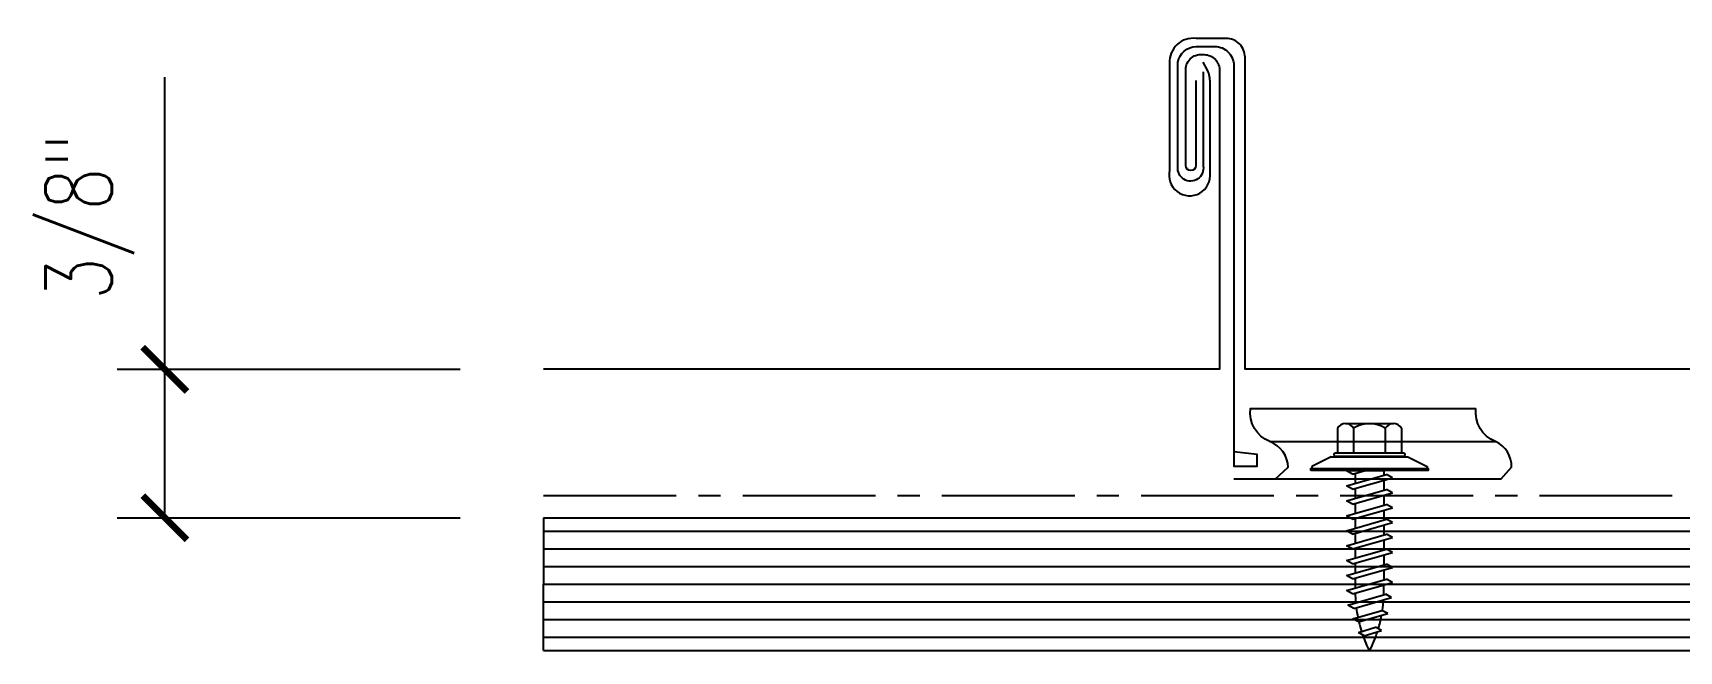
# Model space of a CAD drawing. Header units: inches. Extents: x 1.9 to 45, y 14.8 to 30.2.
# Drawn here: x 1.85 to 11.15, y 19.92 to 23.41 of the extents above; entities that cross this region are included whole.
import ezdxf

# ---------------------------------------------------------------- set-up
doc = ezdxf.new("R2010")
doc.units = ezdxf.units.IN
doc.header["$MEASUREMENT"] = 0
doc.linetypes.add('CENTER2', pattern=[1.125, 0.75, -0.125, 0.125, -0.125])
for name, color, linetype in [('BARRIER', 253, 'CENTER2'), ('clip', 5, 'Continuous'), ('FASTENER', 9, 'Continuous'), ('PANEL', 11, 'Continuous'), ('WOOD', 3, 'Continuous')]:
    doc.layers.add(name, color=color, linetype=linetype)
doc.styles.add('TEXT1', font='ROMANS.shx', dxfattribs={"width": 0.75, "height": 0.375})

# ---------------------------------------------------------------- blocks, each defined once
blk = doc.blocks.new('st10')
at = {"layer": 'FASTENER'}
for p, q in [((-0.1351, 0.3023), (0.1351, 0.3023)), ((-0.1808, 0.2758), (-0.1808, 0.1366)), ((-0.0894, 0.2758), (-0.0894, 0.1366)), ((0.0894, 0.2758), (0.0894, 0.1366)), ((0.1808, 0.2758), (0.1808, 0.1366)), ((-0.2169, 0.1143), (-0.3263, 0.0593)), ((-0.2169, 0.1143), (0.2169, 0.1143)), ((-0.1931, 0.1366), (0.1931, 0.1366)), ((-0.1931, 0.1187), (0.1931, 0.1187)), ((-0.1808, 0.1366), (0.1808, 0.1366)), ((0.2169, 0.1143), (0.3263, 0.0593)), ((-0.3263, 0.0593), (-0.3263, 0.0486)), ((-0.3263, 0.0486), (0.3263, 0.0486)), ((-0.1293, 0.0352), (-0.1236, 0.0369)), ((-0.0962, 0.0166), (-0.1293, 0.0352)), ((-0.1293, -0.0492), (0.0962, 0.0152)), ((-0.1236, 0.0369), (-0.0802, 0.0369)), ((-0.0962, 0.0166), (-0.025, 0.0369)), ((-0.0802, 0.0369), (0.0802, 0.0369)), ((-0.0802, 0.0211), (-0.0802, -0.0352)), ((0.0802, 0.0369), (0.0802, 0.0106)), ((0.1293, -0.0035), (0.0962, 0.0152)), ((0.3263, 0.0593), (0.3263, 0.0486)), ((-0.0962, -0.0679), (-0.1293, -0.0492)), ((-0.1293, -0.1336), (0.0962, -0.0693)), ((-0.0962, -0.0682), (0.1293, -0.0038)), ((-0.0962, -0.1523), (0.1293, -0.0879)), ((-0.0802, -0.0633), (-0.0802, -0.1196)), ((0.0802, -0.0163), (0.0802, -0.0738)), ((0.1293, -0.0879), (0.0962, -0.0693)), ((-0.0962, -0.1523), (-0.1293, -0.1336)), ((-0.1293, -0.2181), (0.0962, -0.1537)), ((-0.0962, -0.2368), (0.1293, -0.1724)), ((-0.0802, -0.1477), (-0.0802, -0.204)), ((0.0802, -0.102), (0.0802, -0.1583)), ((0.1293, -0.1724), (0.0962, -0.1537)), ((-0.0962, -0.2368), (-0.1293, -0.2181)), ((-0.1293, -0.3025), (0.0962, -0.2381)), ((-0.0962, -0.3212), (0.1293, -0.2568)), ((-0.0802, -0.2322), (-0.0802, -0.2885)), ((0.0802, -0.1864), (0.0802, -0.2427)), ((0.0802, -0.2696), (0.0802, -0.3272)), ((0.1293, -0.2568), (0.0962, -0.2381)), ((-0.0962, -0.3212), (-0.1293, -0.3025)), ((-0.1293, -0.387), (0.0962, -0.3226)), ((-0.0962, -0.4056), (0.1293, -0.3412)), ((-0.0802, -0.3166), (-0.0802, -0.3729)), ((0.0802, -0.3553), (0.0802, -0.4116)), ((0.1293, -0.3412), (0.0962, -0.3226)), ((-0.0962, -0.4056), (-0.1293, -0.387)), ((-0.1293, -0.4714), (0.0962, -0.407)), ((-0.0962, -0.4901), (0.1293, -0.4257)), ((-0.0802, -0.4011), (-0.0802, -0.4574)), ((0.0802, -0.4397), (0.0802, -0.496)), ((0.1293, -0.4257), (0.0962, -0.407)), ((-0.0962, -0.4901), (-0.1293, -0.4714)), ((-0.1293, -0.5558), (0.0962, -0.4915)), ((-0.0962, -0.5745), (-0.1293, -0.5558)), ((-0.0962, -0.5745), (0.1293, -0.5101)), ((-0.0802, -0.4855), (-0.0802, -0.5418)), ((0.0802, -0.5242), (0.0802, -0.5805)), ((0.1293, -0.5101), (0.0962, -0.4915)), ((-0.1293, -0.6403), (0.0962, -0.5759)), ((-0.0962, -0.6589), (-0.1293, -0.6403)), ((-0.0962, -0.6589), (0.1293, -0.5946)), ((-0.0802, -0.5699), (-0.0802, -0.6262)), ((0.1293, -0.5946), (0.0962, -0.5759)), ((-0.1215, -0.7225), (0.0915, -0.6617)), ((-0.0884, -0.7412), (-0.1215, -0.7225)), ((-0.0884, -0.7412), (0.1246, -0.6803)), ((0.1246, -0.6803), (0.0915, -0.6617)), ((-0.0945, -0.7992), (0.0706, -0.7521)), ((-0.0614, -0.8179), (-0.0945, -0.7992)), ((-0.0614, -0.8179), (0.1037, -0.7707)), ((0.1037, -0.7707), (0.0706, -0.7521)), ((-0.0625, -0.8767), (0.0345, -0.8473)), ((-0.0294, -0.8953), (-0.0625, -0.8767)), ((-0.0294, -0.8953), (0.0676, -0.866)), ((0.0676, -0.866), (0.0345, -0.8473))]:
    blk.add_line(p, q, dxfattribs=at)
blk.add_lwpolyline([(-0.3307, 0.0369), (-0.3307, 0.0487), (0.3307, 0.0487), (0.3307, 0.0369)], close=True, dxfattribs=at)
for centre, radius, start, end in [((-0.1351, 0.2496), 0.0527, 29.87542, 150.12458), ((0, 0.1382), 0.1641, 56.99743, 123.00257), ((0.1351, 0.2496), 0.0527, 29.87542, 150.12458), ((-0.1931, 0.1276), 0.00894, 90, 270), ((0.1931, 0.1276), 0.00894, 270, 90), ((-0.6757, -0.6417), 0.7566, 358.25372, 2.51092), ((0.6757, -0.6417), 0.7566, 180.96964, 185.17649), ((0.6757, -0.6417), 0.7566, 187.25497, 191.38373), ((-0.6757, -0.6417), 0.7566, 351.66477, 356.09008), ((0.6757, -0.6417), 0.7566, 193.43625, 197.67227), ((-0.6757, -0.6417), 0.7566, 343.54733, 349.3968), ((0.6757, -0.6417), 0.7566, 199.14955, 206.7351), ((-0.6757, -0.6417), 0.7566, 333.2649, 342.20852)]:
    blk.add_arc(centre, radius, start, end, dxfattribs=at)
blk = doc.blocks.new('_ArchTick')
at = {"color": 0, "linetype": 'ByBlock', "const_width": 0.15}
blk.add_lwpolyline([(-0.5, -0.5), (0.5, 0.5)], dxfattribs=at)

msp = doc.modelspace()

# ---------------------------------------------------------------- linework, layer by layer
at = {"color": 7}
for p, q in [((2.59813, 21.51454), (2.59813, 23.16335)), ((2.32883, 21.51454), (4.26462, 21.51454)), ((2.59813, 20.67651), (2.59813, 21.51454)), ((2.32883, 20.67651), (4.26462, 20.67651))]:
    msp.add_line(p, q, dxfattribs=at)
at = {"layer": 'BARRIER'}
msp.add_line((4.73634, 20.80151), (42.70233, 20.80151), dxfattribs=at)
at = {"layer": 'clip'}
msp.add_line((8.8386, 21.10686), (10.11244, 21.10686), dxfattribs=at)
for points in [[(8.46161, 23.19509), (8.46185, 22.66205, -1.162106), (8.31885, 22.65821), (8.31883, 23.24848, -0.3655465), (8.42262, 23.33716), (8.52808, 23.33716, -0.4142136), (8.63461, 23.23063), (8.63461, 20.96684), (8.7665, 20.96684), (8.7665, 21.03272), (8.63461, 21.04919)], [(8.86877, 20.89417), (8.94217, 20.96171, 0.2978129), (8.8386, 21.10686, -0.3446962), (8.72856, 21.29265), (10.0024, 21.29265)], [(10.14261, 20.89417), (10.20348, 20.96171, 0.3099294), (10.11244, 21.10686, -0.3446962), (10.0024, 21.29265)]]:
    msp.add_lwpolyline(points, format="xyb", dxfattribs=at)
msp.add_lwpolyline([(10.14261, 20.89417), (8.63461, 20.89417)], dxfattribs=at)
at = {"layer": 'PANEL'}
for points in [[(20.56486, 23.41408), (20.5649, 21.58907, -0.4142146), (20.49037, 21.51454), (8.6981, 21.51454), (8.6981, 23.27659, 0.4142136), (8.59158, 23.38311), (8.42144, 23.38311, 0.4672658), (8.27251, 23.24351), (8.27251, 22.63993, 1.2009086), (8.50092, 22.62418), (8.50092, 23.1323, 0.1026325), (8.48719, 23.20302), (8.4626, 23.24931)], [(8.4204, 23.14494), (8.42034, 22.66565, -1), (8.36372, 22.66565), (8.36372, 23.15024), (8.36372, 23.19824, -0.4692102), (8.45776, 23.29227), (8.46735, 23.29192, -0.4223456), (8.55428, 23.19824), (8.55428, 21.51454), (4.73634, 21.51454)]]:
    msp.add_lwpolyline(points, format="xyb", dxfattribs=at)
at = {"layer": 'WOOD', "color": 3, "linetype": 'CONTINUOUS'}
for p, q in [((4.73634, 20.67651), (4.73634, 20.30151)), ((4.73634, 20.67651), (42.70233, 20.67651)), ((4.73634, 19.92651), (4.73634, 20.30151)), ((4.73634, 19.92651), (42.70233, 19.92651))]:
    msp.add_line(p, q, dxfattribs=at)
at = {"layer": 'WOOD', "color": 9, "linetype": 'CONTINUOUS'}
for p, q in [((4.73634, 20.60151), (42.70233, 20.60151)), ((4.73634, 20.50151), (42.70233, 20.50151)), ((4.73634, 20.40151), (42.70233, 20.40151)), ((4.73634, 20.30151), (42.70233, 20.30151)), ((4.73634, 20.20151), (42.70233, 20.20151)), ((4.73634, 20.10151), (42.70233, 20.10151)), ((4.73634, 20.00151), (42.70233, 20.00151))]:
    msp.add_line(p, q, dxfattribs=at)

# ---------------------------------------------------------------- block references
at = {"color": 7, "xscale": 0.25, "yscale": 0.25, "zscale": 0.25}
for p, rotation in [((2.59813, 21.51454), 90), ((2.59813, 20.67651), 270)]:
    msp.add_blockref('_ArchTick', p, dxfattribs=dict(at, rotation=rotation))
at = {"layer": 'FASTENER'}
msp.add_blockref('st10', (9.40113, 20.90566), dxfattribs=at)

# ---------------------------------------------------------------- texts
at = {"color": 2, "insert": (2.17399, 22.37584), "char_height": 0.375, "attachment_point": 5, "rotation": 90, "style": 'TEXT1'}
msp.add_mtext('\\A1;3/8"', dxfattribs=at)

doc.saveas('drawing.dxf')
